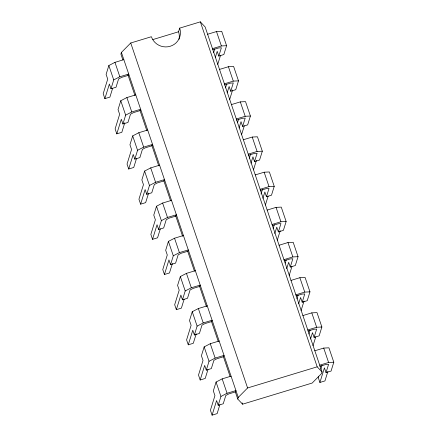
<?xml version="1.0" encoding="UTF-8"?>
<svg xmlns="http://www.w3.org/2000/svg" width="437" height="437" viewBox="0 0 437 437"><rect width="100%" height="100%" fill="white"/><g stroke="black" fill="none" stroke-linecap="round" stroke-linejoin="round"><path stroke-width="0.66" d="M123.846 59.651L114.958 62.349L108.846 65.528L106.109 74.377L107.715 79.113L103.198 93.704L104.864 98.631L109.9 97.101L112.653 88.219M104.864 98.631L109.381 84.041L110.987 88.777L116.024 87.247L118.585 78.966L121.639 77.376L128.32 75.35L128.724 74.05L119.836 76.748L113.724 79.927L110.987 88.777M235.346 391.934L237.755 399.041L242.568 404.187L312.176 383.041L321.512 373.597L322.014 371.969L205.155 26.996L200.343 21.85L179.683 28.126A14.945 14.454 17.2 0 1 170.228 46.267A14.945 14.454 17.2 0 1 151.388 36.719L130.734 42.995L121.399 52.44L120.896 54.068L122.868 59.88M135.77 94.862L126.888 97.56L120.776 100.739L118.039 109.589L119.64 114.325L115.122 128.915L116.794 133.842L121.83 132.313L124.774 122.797M116.794 133.842L121.311 119.252L122.912 123.988L127.948 122.453L130.516 114.177L133.569 112.588L140.244 110.556L140.648 109.261L131.761 111.959L125.654 115.139L122.912 123.988M147.684 130.024L138.797 132.722L132.69 135.902L129.947 144.751L131.553 149.487L127.036 164.077L128.707 169.004L133.744 167.475L136.491 158.593M128.707 169.004L133.219 154.414L134.825 159.15L139.862 157.62L142.424 149.339L145.483 147.75L152.158 145.723L152.562 144.423L143.675 147.122L137.562 150.301L134.825 159.15M179.006 39.27A14.945 14.454 17.2 0 0 178.558 31.77L179.683 28.126M159.592 165.191L150.71 167.89L144.598 171.064L141.861 179.913L143.462 184.649L138.944 199.239L140.616 204.166L145.652 202.637L148.596 193.121M140.616 204.166L145.133 189.576L146.734 194.312L151.776 192.783L154.337 184.501L157.391 182.912L164.072 180.885L164.47 179.585L155.588 182.284L149.476 185.463L146.734 194.312M171.506 200.354L162.619 203.052L156.512 206.231L153.769 215.08L155.375 219.811L150.858 234.401L152.529 239.334L157.566 237.804L160.313 228.922M152.529 239.334L157.041 224.744L158.647 229.474L163.684 227.945L166.246 219.669L169.305 218.079L175.98 216.047L176.384 214.753L167.497 217.451L161.39 220.625L158.647 229.474M213.573 52.751L214.753 48.949M215.244 57.684L217.205 51.337L218.811 56.073L223.848 54.543L226.585 45.694L221.706 31.295L216.501 31.557L207.613 34.255M218.811 56.073L221.373 47.791L218.768 47.923L212.699 49.769M217.724 64.397L220.477 55.521M183.414 235.516L174.532 238.214L168.42 241.393L165.683 250.243L167.284 254.979L162.772 269.569L164.438 274.496L169.474 272.967L172.418 263.451M164.438 274.496L168.955 259.906L170.561 264.642L175.598 263.112L178.159 254.831L181.213 253.242L187.894 251.215L188.292 249.915L179.41 252.613L173.298 255.792L170.561 264.642M225.481 87.919L226.661 84.112M227.153 92.846L229.119 86.504L230.72 91.235L235.756 89.705L238.498 80.856L233.62 66.462L228.414 66.719L219.527 69.417M230.72 91.235L233.282 82.959L230.681 83.085L224.607 84.931M229.638 99.565L232.582 90.049M195.328 270.678L186.446 273.376L180.334 276.555L177.591 285.405L179.197 290.141L174.68 304.731L176.351 309.658L181.388 308.129L184.135 299.247M176.351 309.658L180.869 295.068L182.469 299.804L187.506 298.274L190.068 289.993L193.127 288.404L199.802 286.377L200.206 285.077L191.319 287.775L185.212 290.955L182.469 299.804M237.591 122.447L238.575 119.274M239.066 128.008L241.027 121.666L242.633 126.402L247.67 124.873L250.406 116.024L245.528 101.624L240.323 101.887L231.441 104.585M242.633 126.402L245.195 118.121L242.59 118.252L236.521 120.093M241.546 134.727L244.299 125.845M207.242 305.845L198.354 308.544L192.242 311.723L189.505 320.572L191.111 325.303L186.594 339.893L188.26 344.82L193.296 343.291L196.246 333.775M188.26 344.82L192.777 330.23L194.383 334.966L199.419 333.436L201.981 325.155L205.035 323.566L211.716 321.539L212.114 320.239L203.232 322.943L197.12 326.117L194.383 334.966M249.308 158.243L250.483 154.441M250.975 163.176L252.941 156.828L254.542 161.564L259.578 160.035L262.32 151.186L257.442 136.786L252.236 137.049L243.349 139.747M254.542 161.564L257.109 153.283L254.503 153.414L248.435 155.261M253.46 169.889L256.404 160.374M219.15 341.007L210.268 343.706L204.155 346.885L201.419 355.734L203.019 360.47L198.502 375.055L200.173 379.988L205.21 378.458L207.957 369.576M200.173 379.988L204.691 365.398L206.291 370.134L211.328 368.599L213.895 360.323L216.949 358.733L223.624 356.701L224.028 355.407L215.141 358.105L209.033 361.284L206.291 370.134M261.02 194.044L262.397 189.603M262.888 198.338L264.849 191.996L266.455 196.726L271.492 195.197L274.228 186.348L269.356 171.954L264.145 172.211L255.263 174.909M266.455 196.726L269.017 188.451L266.412 188.576L260.343 190.423M265.374 205.051L268.121 196.175M231.064 376.17L222.176 378.868L216.069 382.047L213.327 390.897L214.933 395.632L210.416 410.223L212.087 415.15L217.123 413.621L219.871 404.738M212.087 415.15L216.599 400.56L218.205 405.296L223.241 403.766L225.803 395.485L228.862 393.895L235.538 391.869L235.942 390.569L227.054 393.267L220.942 396.446L218.205 405.296M273.13 228.573L274.305 224.765M274.797 233.5L276.763 227.158L278.364 231.894L283.405 230.359L286.142 221.515L281.264 207.116L276.058 207.373L267.171 210.077M278.364 231.894L280.931 223.613L278.325 223.744L272.256 225.585M277.282 240.219L280.226 230.703M237.755 399.041L238.258 397.413L247.588 387.969L317.196 366.823L322.014 371.969M285.235 263.101L286.219 259.928M286.71 268.662L288.671 262.32L290.277 267.056L295.314 265.527L298.056 256.677L293.178 242.278L287.967 242.54L279.085 245.239M290.277 267.056L292.839 258.775L290.239 258.906L284.165 260.747M289.196 275.381L291.943 266.499M296.952 298.897L298.132 295.095M298.624 303.83L300.585 297.482L302.191 302.218L307.227 300.689L309.964 291.84L305.086 277.44L299.88 277.703L290.993 280.401M302.191 302.218L304.753 293.937L302.147 294.068L296.078 295.915M301.104 310.543L304.048 301.027M308.861 334.065L310.041 330.257M310.532 338.992L312.499 332.65L314.099 337.38L319.136 335.851L321.878 327.002L317 312.608L311.794 312.865L302.907 315.563M314.099 337.38L316.661 329.105L314.061 329.23L307.987 331.077M313.018 345.711L315.765 336.829M318.633 376.252L318.24 377.519L319.906 382.451L324.942 380.917L327.892 371.401M320.791 369.276L321.971 365.469M319.906 382.451L324.423 367.861L326.029 372.592L331.066 371.062L333.802 362.213L328.924 347.819L323.719 348.076L314.831 350.774M326.029 372.592L328.591 364.316L325.986 364.442L319.917 366.288M152.83 39.587L178.558 31.77M212.491 48.654L221.379 45.956L226.585 45.694M224.405 83.817L233.287 81.118L238.498 80.856M236.313 118.979L245.201 116.28L250.406 116.024M248.227 154.146L257.109 151.448L262.32 151.186M260.141 189.308L269.023 186.61L274.228 186.348M272.049 224.471L280.936 221.772L286.142 221.515M283.963 259.638L292.845 256.934L298.056 256.677M295.871 294.8L304.758 292.102L309.964 291.84M307.785 329.962L316.667 327.264L321.878 327.002M319.709 365.174L328.597 362.475L333.802 362.213M216.501 31.557L221.379 45.956M228.414 66.719L233.287 81.118M240.323 101.887L245.201 116.28M252.236 137.049L257.109 151.448M264.145 172.211L269.023 186.61M276.058 207.373L280.936 221.772M287.967 242.54L292.845 256.934M299.88 277.703L304.758 292.102M311.794 312.865L316.667 327.264M323.719 348.076L328.597 362.475M200.343 21.85L317.196 366.823M130.734 42.995L247.588 387.969M242.131 402.892L242.568 404.187M121.399 52.44L238.258 397.413M127.899 74.738L134.902 95.408M139.938 110.271L146.717 130.297M151.754 145.155L158.757 165.825M163.788 180.683L170.572 200.714M175.603 215.572L182.606 236.242M187.642 251.1L194.427 271.126M199.458 285.984L206.461 306.659M211.497 321.517L218.276 341.543M223.312 356.401L230.097 376.432M114.958 62.349L119.836 76.748M126.888 97.56L131.761 111.959M138.797 132.722L143.675 147.122M150.71 167.89L155.588 182.284M162.619 203.052L167.497 217.451M174.532 238.214L179.41 252.613M186.446 273.376L191.319 287.775M198.354 308.544L203.232 322.943M210.268 343.706L215.141 358.105M222.176 378.868L227.054 393.267M108.846 65.528L113.724 79.927M120.776 100.739L125.654 115.139M132.69 135.902L137.562 150.301M144.598 171.064L149.476 185.463M156.512 206.231L161.39 220.625M168.42 241.393L173.298 255.792M180.334 276.555L185.212 290.955M192.242 311.723L197.12 326.117M204.155 346.885L209.033 361.284M216.069 382.047L220.942 396.446"/></g></svg>
